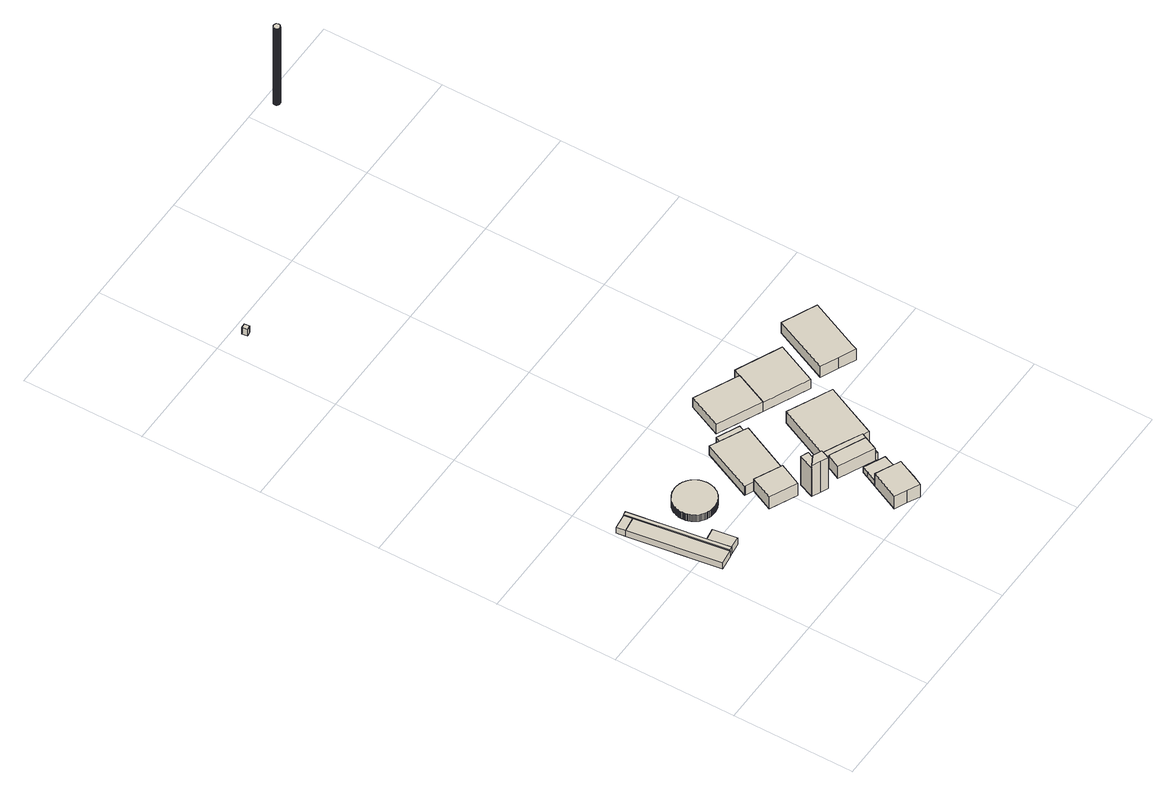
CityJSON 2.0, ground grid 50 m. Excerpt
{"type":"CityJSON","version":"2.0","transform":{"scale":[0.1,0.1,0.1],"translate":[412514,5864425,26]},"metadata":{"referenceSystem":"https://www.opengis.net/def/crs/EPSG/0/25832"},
"CityObjects":{
"building1":{"type":"Building","attributes":{"Gemeindeschluessel":"03454042","AbsoluteHoehe":"27.631","MittlereTraufHoehe":"30.728","Firsthoehe":"30.728","function":"31001_2000","roofType":"1000","measuredHeight":3.1},"address":[{"country":"Germany","locality":"Rastdorf"}],"geometry":[{"type":"MultiSurface","lod":"1","boundaries":[[[0,1,2,3]],[[4,5,6,7]],[[4,7,3,2]],[[5,4,2,1]],[[6,5,1,0]],[[7,6,0,3]]]}]},
"building2":{"type":"Building","attributes":{"name":"Silos","Gemeindeschluessel":"03454042","AbsoluteHoehe":"27.707","MittlereTraufHoehe":"30.728","Firsthoehe":"30.728","function":"31001_2000","roofType":"1000","measuredHeight":3.02},"address":[{"country":"Germany","locality":"Rastdorf"}],"geometry":[{"type":"MultiSurface","lod":"1","boundaries":[[[8,0,3,9]],[[10,11,12,13]],[[10,13,9,3]],[[11,10,3,0]],[[12,11,0,8]],[[13,12,8,9]]]}]},
"building3":{"type":"Building","attributes":{"Gemeindeschluessel":"03454042","AbsoluteHoehe":"27.693","MittlereTraufHoehe":"31.265","Firsthoehe":"31.265","function":"51009_1610","roofType":"1000","measuredHeight":3.57},"address":[{"country":"Germany","locality":"Rastdorf"}],"geometry":[{"type":"MultiSurface","lod":"1","boundaries":[[[14,15,16,17,18,19]],[[20,21,22,10,13,23]],[[20,23,19,18]],[[21,20,18,17]],[[22,21,17,16]],[[10,22,16,15]],[[13,10,15,14]],[[23,13,14,19]]]}]},
"building4":{"type":"Building","attributes":{"Gemeindeschluessel":"03454042","AbsoluteHoehe":"27.73","MittlereTraufHoehe":"31.265","Firsthoehe":"31.265","function":"31001_2000","roofType":"1000","measuredHeight":3.54},"address":[{"country":"Germany","locality":"Rastdorf"}],"geometry":[{"type":"MultiSurface","lod":"1","boundaries":[[[18,17,24,25]],[[26,21,20,27]],[[26,27,25,24]],[[21,26,24,17]],[[20,21,17,18]],[[27,20,18,25]]]}]},
"building5":{"type":"Building","attributes":{"Gemeindeschluessel":"03454042","BezugspunktDach":"4000","AbsoluteHoehe":"27.273","MittlereTraufHoehe":"30.773","Firsthoehe":"30.773","function":"51003_1201","measuredHeight":3.5},"address":[{"country":"Germany","locality":"Rastdorf"}],"geometry":[{"type":"MultiSurface","lod":"1","boundaries":[[[28,29,30,31,32,33,34,35,36,37,38,39,40,41,42,43,44,45,46,47,48,49,50,51,52,53,54,55,56,57,58,59,60,61,62,63,64,65,66,67,68,69,70,71,72,73,74,75,76,77,78,79,80,81,82,83,84,85,86,87,88,89,90,91,92,93,94,95,96,97,98,99,100,101,102,103,104,105,106,107,108,109,110,111,112,113,114,115,116,117,118,119,120,121,122,123,124,125,126,127,128,129]],[[130,131,132,133,134,135,136,137,138,139,140,141,142,143,144,145,146,147,148,149,150,151,152,153,154,155,156,157,158,159,160,161,162,163,164,165,166,167,168,169,170,171,172,173,174,175,176,177,178,179,180,181,182,183,184,185,186,187,188,189,190,191,192,193,194,195,196,197,198,199,200,201,202,203,204,205,206,207,208,209,210,211,212,213,214,215,216,217,218,219,220,221,222,223,224,225,226,227,228,229,230,231]],[[130,231,129,128]],[[131,130,128,127]],[[132,131,127,126]],[[133,132,126,125]],[[134,133,125,124]],[[135,134,124,123]],[[136,135,123,122]],[[137,136,122,121]],[[138,137,121,120]],[[139,138,120,119]],[[140,139,119,118]],[[141,140,118,117]],[[142,141,117,116]],[[143,142,116,115]],[[144,143,115,114]],[[145,144,114,113]],[[146,145,113,112]],[[147,146,112,111]],[[148,147,111,110]],[[149,148,110,109]],[[150,149,109,108]],[[151,150,108,107]],[[152,151,107,106]],[[153,152,106,105]],[[154,153,105,104]],[[155,154,104,103]],[[156,155,103,102]],[[157,156,102,101]],[[158,157,101,100]],[[159,158,100,99]],[[160,159,99,98]],[[161,160,98,97]],[[162,161,97,96]],[[163,162,96,95]],[[164,163,95,94]],[[165,164,94,93]],[[166,165,93,92]],[[167,166,92,91]],[[168,167,91,90]],[[169,168,90,89]],[[170,169,89,88]],[[171,170,88,87]],[[172,171,87,86]],[[173,172,86,85]],[[174,173,85,84]],[[175,174,84,83]],[[176,175,83,82]],[[177,176,82,81]],[[178,177,81,80]],[[179,178,80,79]],[[180,179,79,78]],[[181,180,78,77]],[[182,181,77,76]],[[183,182,76,75]],[[184,183,75,74]],[[185,184,74,73]],[[186,185,73,72]],[[187,186,72,71]],[[188,187,71,70]],[[189,188,70,69]],[[190,189,69,68]],[[191,190,68,67]],[[192,191,67,66]],[[193,192,66,65]],[[194,193,65,64]],[[195,194,64,63]],[[196,195,63,62]],[[197,196,62,61]],[[198,197,61,60]],[[199,198,60,59]],[[200,199,59,58]],[[201,200,58,57]],[[202,201,57,56]],[[203,202,56,55]],[[204,203,55,54]],[[205,204,54,53]],[[206,205,53,52]],[[207,206,52,51]],[[208,207,51,50]],[[209,208,50,49]],[[210,209,49,48]],[[211,210,48,47]],[[212,211,47,46]],[[213,212,46,45]],[[214,213,45,44]],[[215,214,44,43]],[[216,215,43,42]],[[217,216,42,41]],[[218,217,41,40]],[[219,218,40,39]],[[220,219,39,38]],[[221,220,38,37]],[[222,221,37,36]],[[223,222,36,35]],[[224,223,35,34]],[[225,224,34,33]],[[226,225,33,32]],[[227,226,32,31]],[[228,227,31,30]],[[229,228,30,29]],[[230,229,29,28]],[[231,230,28,129]]]}]},
"building6":{"type":"Building","attributes":{"Gemeindeschluessel":"03454042","AbsoluteHoehe":"27.004","MittlereTraufHoehe":"32.236","Firsthoehe":"34.461","function":"31001_2000","roofType":"3100","measuredHeight":7.46},"address":[{"country":"Germany","locality":"Rastdorf"}],"geometry":[{"type":"MultiSurface","lod":"1","boundaries":[[[232,233,234,235]],[[236,237,238,239]],[[236,239,235,234]],[[237,236,234,233]],[[238,237,233,232]],[[239,238,232,235]]]}]},
"building7":{"type":"Building","attributes":{"Gemeindeschluessel":"03454042","AbsoluteHoehe":"27.007","MittlereTraufHoehe":"43.325","Firsthoehe":"43.325","function":"31001_2000","roofType":"1000","measuredHeight":16.32},"address":[{"country":"Germany","locality":"Rastdorf"}],"children":["building7-1"],"geometry":[{"type":"MultiSurface","lod":"1","boundaries":[[[240,241,242,243,244,245]],[[246,247,248,249,250,251]],[[246,251,245,244]],[[243,252,253,244]],[[248,247,243,242]],[[249,248,242,241]],[[250,249,241,240]],[[251,250,240,245]],[[252,247,246,253]]]}]},
"building7-1":{"type":"BuildingPart","attributes":{"AbsoluteHoehe":"27.007","MittlereTraufHoehe":"42.223","Firsthoehe":"42.223","roofType":"1000","measuredHeight":15.22},"parents":["building7"],"geometry":[{"type":"MultiSurface","lod":"1","boundaries":[[[252,254,255,253]],[[256,257,247,246]],[[256,246,253,255]],[[257,256,255,254]],[[247,257,254,252]],[[246,247,252,253]]]}]},
"building8":{"type":"Building","attributes":{"Gemeindeschluessel":"03454042","AbsoluteHoehe":"26.89","MittlereTraufHoehe":"31.214","Firsthoehe":"32.704","function":"31001_2720","roofType":"3100","measuredHeight":5.81},"address":[{"country":"Germany","locality":"Rastdorf"}],"geometry":[{"type":"MultiSurface","lod":"1","boundaries":[[[258,259,260,261,262,263,264,265,266,267,268]],[[269,270,271,272,273,274,275,276,277,278,279]],[[269,279,268,267]],[[270,269,267,266]],[[271,270,266,265]],[[272,271,265,264]],[[273,272,264,263]],[[274,273,263,262]],[[275,274,262,261]],[[276,275,261,260]],[[277,276,260,259]],[[278,277,259,258]],[[279,278,258,268]]]}]},
"building9":{"type":"Building","attributes":{"Gemeindeschluessel":"03454042","AbsoluteHoehe":"26.58","MittlereTraufHoehe":"31.688","Firsthoehe":"35.749","function":"31001_1000","roofType":"3100","measuredHeight":9.17},"address":[{"country":"Germany","locality":"Rastdorf","thoroughfareNumber":"8A","thoroughfareName":"Nord-Süd-Straße"}],"children":["building9-1"],"geometry":[{"type":"MultiSurface","lod":"1","boundaries":[[[280,281,282,283,284,285,286,287,288]],[[289,290,291,292,293,294,295,296,297]],[[287,298,299,288]],[[290,289,287,286]],[[291,290,286,285]],[[292,291,285,284]],[[293,292,284,283]],[[294,293,283,282]],[[295,294,282,281]],[[296,295,281,280]],[[297,296,280,288]],[[298,289,297,299]]]}]},
"building9-1":{"type":"BuildingPart","attributes":{"AbsoluteHoehe":"26.58","MittlereTraufHoehe":"30.651","Firsthoehe":"30.651","roofType":"1000","measuredHeight":4.07},"parents":["building9"],"geometry":[{"type":"MultiSurface","lod":"1","boundaries":[[[300,301,299,298]],[[297,302,303,289]],[[302,297,299,301]],[[303,302,301,300]],[[289,303,300,298]],[[297,289,298,299]]]}]},
"building10":{"type":"Building","attributes":{"Gemeindeschluessel":"03454042","AbsoluteHoehe":"26.782","MittlereTraufHoehe":"29.72","Firsthoehe":"29.72","function":"31001_2000","roofType":"1000","measuredHeight":2.94},"address":[{"country":"Germany","locality":"Rastdorf"}],"geometry":[{"type":"MultiSurface","lod":"1","boundaries":[[[304,305,306,307,308,309]],[[310,311,312,313,314,315]],[[310,315,309,308]],[[311,310,308,307]],[[312,311,307,306]],[[313,312,306,305]],[[314,313,305,304]],[[315,314,304,309]]]}]},
"building11":{"type":"Building","attributes":{"Gemeindeschluessel":"03454042","BezugspunktDach":"4000","AbsoluteHoehe":"26.899","MittlereTraufHoehe":"30.399","Firsthoehe":"30.399","function":"31001_2000","measuredHeight":3.5},"address":[{"country":"Germany","locality":"Rastdorf"}],"geometry":[{"type":"MultiSurface","lod":"1","boundaries":[[[316,317,318,319]],[[320,321,276,274]],[[320,274,319,318]],[[321,320,318,317]],[[276,321,317,316]],[[274,276,316,319]]]}]},
"building12":{"type":"Building","attributes":{"Gemeindeschluessel":"03454042","BezugspunktDach":"4000","AbsoluteHoehe":"30.237","MittlereTraufHoehe":"33.737","Firsthoehe":"33.737","function":"31001_2500","measuredHeight":3.5},"address":[{"country":"Germany","locality":"Rastdorf"}],"geometry":[{"type":"MultiSurface","lod":"1","boundaries":[[[322,323,324,325]],[[326,327,328,329]],[[326,329,325,324]],[[327,326,324,323]],[[328,327,323,322]],[[329,328,322,325]]]}]},
"building13":{"type":"Building","attributes":{"Gemeindeschluessel":"03454042","AbsoluteHoehe":"26.783","MittlereTraufHoehe":"30.439","Firsthoehe":"36.023","function":"31001_1000","roofType":"3100","measuredHeight":9.24},"address":[{"country":"Germany","locality":"Rastdorf","thoroughfareNumber":"8","thoroughfareName":"Nord-Süd-Straße"}],"children":["building13-1"],"geometry":[{"type":"MultiSurface","lod":"1","boundaries":[[[330,331,332,333]],[[334,335,336,337]],[[332,338,339,340,337,333]],[[335,334,332,331]],[[336,335,331,330]],[[337,336,330,333]],[[338,334,340,339]]]}]},
"building13-1":{"type":"BuildingPart","attributes":{"AbsoluteHoehe":"26.783","MittlereTraufHoehe":"30.439","Firsthoehe":"30.439","roofType":"1000","measuredHeight":3.66},"parents":["building13"],"geometry":[{"type":"MultiSurface","lod":"1","boundaries":[[[338,341,342,339]],[[343,344,334,340]],[[343,340,339,342]],[[344,343,342,341]],[[334,344,341,338]],[[339,340,334,338]]]}]},
"building14":{"type":"Building","attributes":{"Gemeindeschluessel":"03454042","AbsoluteHoehe":"26.715","MittlereTraufHoehe":"31.024","Firsthoehe":"36.663","function":"31001_2720","roofType":"3100","measuredHeight":9.95},"address":[{"country":"Germany","locality":"Rastdorf"}],"children":["building14-1"],"geometry":[{"type":"MultiSurface","lod":"1","boundaries":[[[345,346,347,348,349,350,351,352]],[[353,354,355,356,357,358,359,360]],[[354,353,351,350]],[[355,354,350,349]],[[356,355,349,348]],[[357,356,348,347]],[[358,357,347,346]],[[359,358,346,345]],[[351,353,361,362]],[[362,361,360,352]],[[360,359,345,352]]]}]},
"building14-1":{"type":"BuildingPart","attributes":{"AbsoluteHoehe":"26.715","MittlereTraufHoehe":"31.976","Firsthoehe":"36.691","roofType":"3100","measuredHeight":9.98},"parents":["building14"],"geometry":[{"type":"MultiSurface","lod":"1","boundaries":[[[363,364,365,366,367,368,369]],[[370,371,353,361,359,372,373]],[[370,373,369,368]],[[371,370,368,367]],[[353,371,367,366]],[[365,362,351,366]],[[364,345,352,362,365]],[[372,359,364,363]],[[373,372,363,369]],[[362,361,353,351]],[[352,360,361,362]],[[345,359,360,352]]]}]},
"building15":{"type":"Building","attributes":{"Gemeindeschluessel":"03454042","AbsoluteHoehe":"26.667","MittlereTraufHoehe":"30.49","Firsthoehe":"32.476","function":"31001_2000","roofType":"3100","measuredHeight":5.81},"address":[{"country":"Germany","locality":"Rastdorf"}],"children":["building15-1"],"geometry":[{"type":"MultiSurface","lod":"1","boundaries":[[[374,375,376,377]],[[378,379,380,381]],[[378,381,377,376]],[[379,378,376,375]],[[380,379,375,374]],[[377,381,382,383]],[[383,382,380,374]]]}]},
"building15-1":{"type":"BuildingPart","attributes":{"AbsoluteHoehe":"26.667","MittlereTraufHoehe":"30.874","Firsthoehe":"32.399","roofType":"3100","measuredHeight":5.73},"parents":["building15"],"geometry":[{"type":"MultiSurface","lod":"1","boundaries":[[[384,385,386,387]],[[382,380,388,389]],[[382,389,387,386]],[[385,374,383,386]],[[388,380,385,384]],[[389,388,384,387]],[[374,380,382,383]]]}]},
"building16":{"type":"Building","attributes":{"Gemeindeschluessel":"03454042","AbsoluteHoehe":"26.339","MittlereTraufHoehe":"31.552","Firsthoehe":"32.789","function":"31001_2000","roofType":"3100","measuredHeight":6.45},"address":[{"country":"Germany","locality":"Rastdorf"}],"geometry":[{"type":"MultiSurface","lod":"1","boundaries":[[[390,391,392,393,394,395,396,397]],[[398,399,400,401,402,403,404,405]],[[398,405,397,396]],[[399,398,396,395]],[[400,399,395,394]],[[401,400,394,393]],[[402,401,393,392]],[[403,402,392,391]],[[404,403,391,390]],[[405,404,390,397]]]}]},
"building17":{"type":"Building","attributes":{"Gemeindeschluessel":"03454042","AbsoluteHoehe":"28.989","MittlereTraufHoehe":"69.451","Firsthoehe":"69.451","function":"51002_1220","roofType":"1000","measuredHeight":40.46},"address":[{"country":"Germany","locality":"Rastdorf"}],"geometry":[{"type":"MultiSurface","lod":"1","boundaries":[[[406,407,408,409,410,411,412,413,414,415,416,417,418,419,420,421,422,423,424,425,426,427,428,429,430,431,432,433,434,435,436,437,438,439,440,441,442,443,444,445,446,447]],[[448,449,450,451,452,453,454,455,456,457,458,459,460,461,462,463,464,465,466,467,468,469,470,471,472,473,474,475,476,477,478,479,480,481,482,483,484,485,486,487,488,489]],[[448,489,447,446]],[[449,448,446,445]],[[450,449,445,444]],[[451,450,444,443]],[[452,451,443,442]],[[453,452,442,441]],[[454,453,441,440]],[[455,454,440,439]],[[456,455,439,438]],[[457,456,438,437]],[[458,457,437,436]],[[459,458,436,435]],[[460,459,435,434]],[[461,460,434,433]],[[462,461,433,432]],[[463,462,432,431]],[[464,463,431,430]],[[465,464,430,429]],[[466,465,429,428]],[[467,466,428,427]],[[468,467,427,426]],[[469,468,426,425]],[[470,469,425,424]],[[471,470,424,423]],[[472,471,423,422]],[[473,472,422,421]],[[474,473,421,420]],[[475,474,420,419]],[[476,475,419,418]],[[477,476,418,417]],[[478,477,417,416]],[[479,478,416,415]],[[480,479,415,414]],[[481,480,414,413]],[[482,481,413,412]],[[483,482,412,411]],[[484,483,411,410]],[[485,484,410,409]],[[486,485,409,408]],[[487,486,408,407]],[[488,487,407,406]],[[489,488,406,447]]]}]}
},
"vertices":[
[11,781,47],[65,405,47],[128,413,47],[74,790,47],[128,413,16],[65,405,16],[11,781,16],[74,790,16],
[6,818,47],[69,826,47],[74,790,17],[11,781,17],[6,818,17],[69,826,17],
[69,826,53],[74,790,53],[128,413,53],[143,416,53],[129,512,53],[83,828,53],[129,512,17],[143,416,17],[128,413,17],[83,828,17],
[192,422,53],[178,520,53],[192,422,17],[178,520,17],
[193,654,48],[193,650,48],[193,646,48],[194,642,48],[195,638,48],[196,633,48],[198,629,48],[200,624,48],[202,619,48],[205,614,48],[208,610,48],[211,605,48],[215,600,48],[220,596,48],[225,592,48],[230,588,48],[235,585,48],[240,582,48],[246,580,48],[252,578,48],[258,576,48],[264,575,48],[270,574,48],[275,574,48],[281,574,48],[286,574,48],[291,575,48],[296,576,48],[300,577,48],[304,578,48],[308,580,48],[312,582,48],[316,583,48],[319,585,48],[322,587,48],[326,589,48],[329,592,48],[332,594,48],[335,597,48],[339,601,48],[342,604,48],[345,608,48],[348,613,48],[351,617,48],[353,622,48],[356,628,48],[358,634,48],[359,640,48],[360,646,48],[361,653,48],[361,658,48],[361,663,48],[360,670,48],[359,676,48],[358,682,48],[356,688,48],[353,694,48],[351,699,48],[348,703,48],[345,708,48],[342,712,48],[339,715,48],[335,719,48],[332,722,48],[329,724,48],[326,727,48],[322,729,48],[319,731,48],[316,733,48],[312,735,48],[308,736,48],[305,738,48],[300,739,48],[296,740,48],[291,741,48],[286,742,48],[281,742,48],[275,742,48],[270,742,48],[264,741,48],[258,740,48],[252,738,48],[246,736,48],[240,734,48],[235,731,48],[230,728,48],[225,724,48],[220,720,48],[215,716,48],[211,711,48],[208,706,48],[205,702,48],[202,697,48],[200,692,48],[198,687,48],[196,683,48],[195,678,48],[194,674,48],[193,670,48],[193,666,48],[193,662,48],[193,658,48],[193,662,13],[193,666,13],[193,670,13],[194,674,13],[195,678,13],[196,683,13],[198,687,13],[200,692,13],[202,697,13],[205,702,13],[208,706,13],[211,711,13],[215,716,13],[220,720,13],[225,724,13],[230,728,13],[235,731,13],[240,734,13],[246,736,13],[252,738,13],[258,740,13],[264,741,13],[270,742,13],[275,742,13],[281,742,13],[286,742,13],[291,741,13],[296,740,13],[300,739,13],[305,738,13],[308,736,13],[312,735,13],[316,733,13],[319,731,13],[322,729,13],[326,727,13],[329,724,13],[332,722,13],[335,719,13],[339,715,13],[342,712,13],[345,708,13],[348,703,13],[351,699,13],[353,694,13],[356,688,13],[358,682,13],[359,676,13],[360,670,13],[361,663,13],[361,658,13],[361,653,13],[360,646,13],[359,640,13],[358,634,13],[356,628,13],[353,622,13],[351,617,13],[348,613,13],[345,608,13],[342,604,13],[339,601,13],[335,597,13],[332,594,13],[329,592,13],[326,589,13],[322,587,13],[319,585,13],[316,583,13],[312,582,13],[308,580,13],[304,578,13],[300,577,13],[296,576,13],[291,575,13],[286,574,13],[281,574,13],[275,574,13],[270,574,13],[264,575,13],[258,576,13],[252,578,13],[246,580,13],[240,582,13],[235,585,13],[230,588,13],[225,592,13],[220,596,13],[215,600,13],[211,605,13],[208,610,13],[205,614,13],[202,619,13],[200,624,13],[198,629,13],[196,633,13],[195,638,13],[194,642,13],[193,646,13],[193,650,13],[193,654,13],[193,658,13],
[446,515,73],[402,423,73],[512,371,73],[556,463,73],[512,371,10],[402,423,10],[446,515,10],[556,463,10],
[598,297,173],[607,318,173],[614,334,173],[578,350,173],[533,326,173],[567,311,173],[533,326,10],[578,350,10],[614,334,10],[607,318,10],[598,297,10],[567,311,10],[578,350,162],[533,326,162],
[590,376,162],[560,389,162],[560,389,10],[590,376,10],
[623,605,56],[655,672,56],[642,678,56],[581,707,56],[552,721,56],[508,742,56],[411,532,56],[414,530,56],[446,515,56],[483,497,56],[556,463,56],[483,497,9],[446,515,9],[414,530,9],[411,532,9],[508,742,9],[552,721,9],[581,707,9],[642,678,9],[655,672,9],[623,605,9],[556,463,9],
[799,118,72],[787,124,72],[749,142,72],[699,165,72],[644,47,72],[694,24,72],[743,0,72],[762,39,72],[781,80,72],[762,39,6],[743,0,6],[694,24,6],[644,47,6],[699,165,6],[749,142,6],[787,124,6],[799,118,6],[781,80,6],[762,39,47],[781,80,47],
[771,35,47],[790,76,47],[790,76,6],[771,35,6],
[699,165,37],[787,124,37],[805,170,37],[815,194,37],[731,233,37],[720,210,37],[731,233,8],[815,194,8],[805,170,8],[787,124,8],[699,165,8],[720,210,8],
[642,678,44],[655,707,44],[565,749,44],[552,721,44],[565,749,9],[655,707,9],
[82,2423,77],[100,2426,77],[97,2447,77],[78,2444,77],[97,2447,42],[100,2426,42],[82,2423,42],[78,2444,42],
[685,351,72],[659,295,72],[802,228,72],[828,285,72],[802,228,8],[659,295,8],[685,351,8],[828,285,8],[802,228,44],[820,268,44],[820,268,8],
[811,224,44],[829,264,44],[829,264,8],[811,224,8],
[837,304,67],[863,292,67],[921,418,67],[965,511,67],[875,552,67],[786,594,67],[684,376,67],[774,334,67],[684,376,7],[786,594,7],[875,552,7],[965,511,7],[921,418,7],[863,292,7],[837,304,7],[774,334,7],[761,340,7],[761,340,67],
[828,285,73],[837,304,73],[761,340,73],[684,376,73],[675,356,73],[685,351,73],[752,320,73],[685,351,7],[675,356,7],[828,285,7],[752,320,7],
[788,693,55],[972,609,55],[1049,777,55],[864,861,55],[1049,777,7],[972,609,7],[788,693,7],[864,861,7],[851,832,7],[851,832,55],
[607,777,56],[788,693,56],[851,832,56],[670,916,56],[607,777,7],[670,916,7],
[1178,547,60],[1188,570,60],[1283,778,60],[1282,778,60],[1213,809,60],[1143,841,60],[1038,610,60],[1108,578,60],[1038,610,3],[1143,841,3],[1213,809,3],[1282,778,3],[1283,778,3],[1188,570,3],[1178,547,3],[1108,578,3],
[1080,2944,435],[1080,2942,435],[1080,2939,435],[1081,2937,435],[1081,2935,435],[1082,2934,435],[1083,2932,435],[1084,2931,435],[1086,2930,435],[1087,2929,435],[1089,2929,435],[1091,2928,435],[1093,2928,435],[1096,2928,435],[1097,2929,435],[1099,2929,435],[1101,2931,435],[1103,2932,435],[1104,2934,435],[1105,2935,435],[1105,2937,435],[1106,2939,435],[1106,2940,435],[1106,2942,435],[1106,2944,435],[1105,2946,435],[1104,2948,435],[1103,2950,435],[1102,2951,435],[1100,2952,435],[1098,2953,435],[1096,2954,435],[1094,2954,435],[1092,2954,435],[1090,2954,435],[1089,2953,435],[1087,2953,435],[1086,2952,435],[1084,2951,435],[1083,2949,435],[1082,2947,435],[1081,2945,435],[1082,2947,30],[1083,2949,30],[1084,2951,30],[1086,2952,30],[1087,2953,30],[1089,2953,30],[1090,2954,30],[1092,2954,30],[1094,2954,30],[1096,2954,30],[1098,2953,30],[1100,2952,30],[1102,2951,30],[1103,2950,30],[1104,2948,30],[1105,2946,30],[1106,2944,30],[1106,2942,30],[1106,2940,30],[1106,2939,30],[1105,2937,30],[1105,2935,30],[1104,2934,30],[1103,2932,30],[1101,2931,30],[1099,2929,30],[1097,2929,30],[1096,2928,30],[1093,2928,30],[1091,2928,30],[1089,2929,30],[1087,2929,30],[1086,2930,30],[1084,2931,30],[1083,2932,30],[1082,2934,30],[1081,2935,30],[1081,2937,30],[1080,2939,30],[1080,2942,30],[1080,2944,30],[1081,2945,30]
]}
